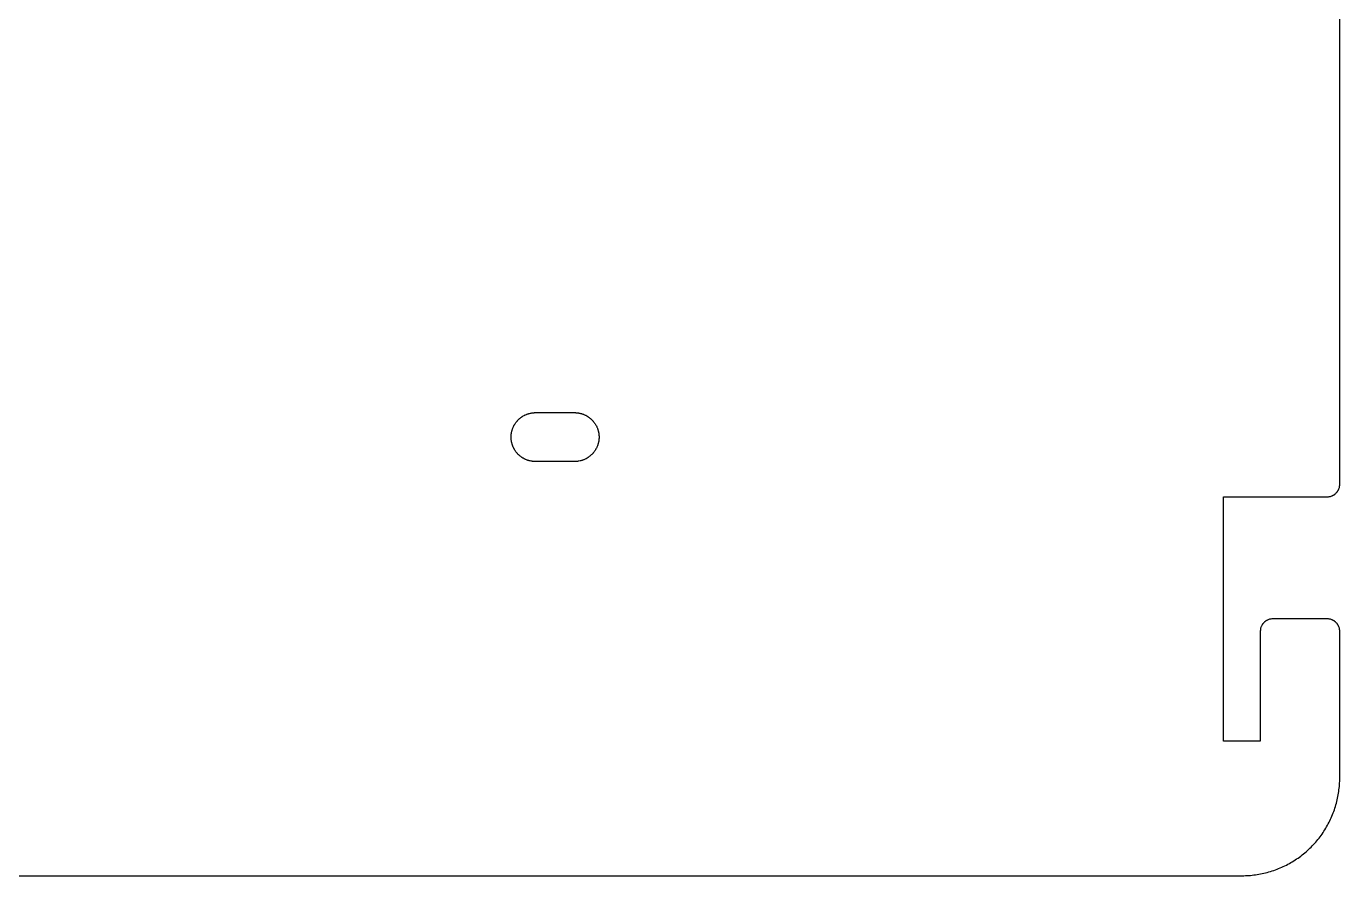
# Model space of a CAD drawing. Header units: metres. Extents: x 0 to 215, y 0 to 140.
# Drawn here: x 107.5 to 215, y 0 to 69.5 of the extents above; entities that cross this region are included whole.
import ezdxf

# ---------------------------------------------------------------- set-up
doc = ezdxf.new("R2010")
doc.units = ezdxf.units.M

msp = doc.modelspace()

# ---------------------------------------------------------------- linework, layer by layer
for p, q in [((215, 31.9824), (215, 102.317)), ((148.179, 37.6074), (148.239, 37.6406)), ((148.239, 37.6406), (148.271, 37.6572)), ((148.271, 37.6572), (148.302, 37.6729)), ((148.302, 37.6729), (148.333, 37.6875)), ((148.333, 37.6875), (148.365, 37.7021)), ((148.365, 37.7021), (148.43, 37.7295)), ((148.43, 37.7295), (148.462, 37.7422)), ((148.462, 37.7422), (148.494, 37.7539)), ((148.494, 37.7539), (148.561, 37.7773)), ((148.561, 37.7773), (148.594, 37.7871)), ((148.594, 37.7871), (148.627, 37.7979)), ((148.627, 37.7979), (148.661, 37.8066)), ((148.661, 37.8066), (148.694, 37.8154)), ((148.694, 37.8154), (148.763, 37.8311)), ((148.763, 37.8311), (148.831, 37.8447)), ((148.831, 37.8447), (148.865, 37.8506)), ((148.865, 37.8506), (148.9, 37.8555)), ((148.9, 37.8555), (148.935, 37.8604)), ((148.935, 37.8604), (148.97, 37.8643)), ((148.97, 37.8643), (149.004, 37.8672)), ((149.004, 37.8672), (149.039, 37.8701)), ((149.039, 37.8701), (149.074, 37.8721)), ((149.074, 37.8721), (149.108, 37.874)), ((149.108, 37.874), (149.144, 37.875)), ((149.144, 37.875), (152.413, 37.875)), ((152.413, 37.875), (152.448, 37.874)), ((152.448, 37.874), (152.483, 37.8721)), ((152.483, 37.8721), (152.518, 37.8701)), ((152.518, 37.8701), (152.588, 37.8643)), ((152.588, 37.8643), (152.622, 37.8604)), ((152.622, 37.8604), (152.657, 37.8555)), ((152.657, 37.8555), (152.691, 37.8506)), ((152.691, 37.8506), (152.726, 37.8447)), ((152.726, 37.8447), (152.794, 37.8311)), ((152.794, 37.8311), (152.862, 37.8154)), ((152.862, 37.8154), (152.896, 37.8066)), ((152.896, 37.8066), (152.93, 37.7979)), ((152.93, 37.7979), (152.963, 37.7871)), ((152.963, 37.7871), (152.996, 37.7773)), ((152.996, 37.7773), (153.062, 37.7539)), ((153.062, 37.7539), (153.095, 37.7422)), ((153.095, 37.7422), (153.128, 37.7295)), ((153.128, 37.7295), (153.192, 37.7021)), ((153.192, 37.7021), (153.255, 37.6729)), ((153.255, 37.6729), (153.286, 37.6572)), ((153.286, 37.6572), (153.317, 37.6406)), ((153.317, 37.6406), (153.348, 37.624)), ((147.287, 36.5264), (147.299, 36.5586)), ((147.299, 36.5586), (147.312, 36.5918)), ((147.312, 36.5918), (147.324, 36.624)), ((147.324, 36.624), (147.352, 36.6885)), ((147.352, 36.6885), (147.366, 36.7207)), ((147.366, 36.7207), (147.381, 36.752)), ((147.381, 36.752), (147.396, 36.7832)), ((147.396, 36.7832), (147.412, 36.8135)), ((147.412, 36.8135), (147.43, 36.8447)), ((147.43, 36.8447), (147.446, 36.875)), ((147.446, 36.875), (147.464, 36.9053)), ((147.464, 36.9053), (147.501, 36.9639)), ((147.501, 36.9639), (147.54, 37.0225)), ((147.54, 37.0225), (147.581, 37.0791)), ((147.581, 37.0791), (147.624, 37.1338)), ((147.624, 37.1338), (147.646, 37.1602)), ((147.646, 37.1602), (147.669, 37.1875)), ((147.669, 37.1875), (147.692, 37.2129)), ((147.692, 37.2129), (147.716, 37.2393)), ((147.716, 37.2393), (147.74, 37.2646)), ((147.74, 37.2646), (147.789, 37.3135)), ((147.789, 37.3135), (147.814, 37.3379)), ((147.814, 37.3379), (147.84, 37.3613)), ((147.84, 37.3613), (147.866, 37.3848)), ((147.866, 37.3848), (147.893, 37.4072)), ((147.893, 37.4072), (147.92, 37.4297)), ((147.92, 37.4297), (147.975, 37.4727)), ((147.975, 37.4727), (148.031, 37.5137)), ((148.031, 37.5137), (148.06, 37.5332)), ((148.06, 37.5332), (148.089, 37.5527)), ((148.089, 37.5527), (148.118, 37.5713)), ((148.118, 37.5713), (148.148, 37.5889)), ((148.148, 37.5889), (148.179, 37.6074)), ((153.348, 37.624), (153.379, 37.6074)), ((153.379, 37.6074), (153.408, 37.5889)), ((153.408, 37.5889), (153.438, 37.5713)), ((153.438, 37.5713), (153.468, 37.5527)), ((153.468, 37.5527), (153.497, 37.5332)), ((153.497, 37.5332), (153.525, 37.5137)), ((153.525, 37.5137), (153.582, 37.4727)), ((153.582, 37.4727), (153.637, 37.4297)), ((153.637, 37.4297), (153.664, 37.4072)), ((153.664, 37.4072), (153.69, 37.3848)), ((153.69, 37.3848), (153.717, 37.3613)), ((153.717, 37.3613), (153.742, 37.3379)), ((153.742, 37.3379), (153.793, 37.2891)), ((153.793, 37.2891), (153.817, 37.2646)), ((153.817, 37.2646), (153.841, 37.2393)), ((153.841, 37.2393), (153.864, 37.2129)), ((153.864, 37.2129), (153.888, 37.1875)), ((153.888, 37.1875), (153.91, 37.1602)), ((153.91, 37.1602), (153.933, 37.1338)), ((153.933, 37.1338), (153.976, 37.0791)), ((153.976, 37.0791), (154.017, 37.0225)), ((154.017, 37.0225), (154.056, 36.9639)), ((154.056, 36.9639), (154.093, 36.9053)), ((154.093, 36.9053), (154.128, 36.8447)), ((154.128, 36.8447), (154.145, 36.8135)), ((154.145, 36.8135), (154.16, 36.7832)), ((154.16, 36.7832), (154.191, 36.7207)), ((154.191, 36.7207), (154.205, 36.6885)), ((154.205, 36.6885), (154.22, 36.6562)), ((154.22, 36.6562), (154.245, 36.5918)), ((154.245, 36.5918), (154.258, 36.5586)), ((154.258, 36.5586), (154.27, 36.5264)), ((147.179, 35.9102), (147.18, 35.9443)), ((147.179, 35.8398), (147.179, 35.9102)), ((147.18, 35.8057), (147.179, 35.8398)), ((147.18, 35.9443), (147.184, 36.0146)), ((147.184, 35.7354), (147.18, 35.8057)), ((147.184, 36.0146), (147.187, 36.0488)), ((147.187, 35.7002), (147.184, 35.7354)), ((147.187, 36.0488), (147.189, 36.084)), ((147.189, 35.666), (147.187, 35.7002)), ((147.189, 36.084), (147.193, 36.1191)), ((147.193, 35.6309), (147.189, 35.666)), ((147.193, 36.1191), (147.203, 36.1875)), ((147.203, 35.5625), (147.193, 35.6309)), ((147.203, 36.1875), (147.209, 36.2227)), ((147.209, 35.5273), (147.203, 35.5625)), ((147.209, 36.2227), (147.215, 36.2568)), ((147.215, 35.4932), (147.209, 35.5273)), ((147.215, 36.2568), (147.222, 36.291)), ((147.222, 35.459), (147.215, 35.4932)), ((147.222, 36.291), (147.229, 36.3252)), ((147.229, 36.3252), (147.238, 36.3584)), ((147.238, 36.3584), (147.247, 36.3926)), ((147.247, 36.3926), (147.256, 36.4258)), ((147.256, 36.4258), (147.266, 36.46)), ((147.266, 36.46), (147.287, 36.5264)), ((154.27, 36.5264), (154.291, 36.46)), ((154.291, 36.46), (154.301, 36.4258)), ((154.301, 36.4258), (154.311, 36.3926)), ((154.311, 36.3926), (154.319, 36.3584)), ((154.319, 36.3584), (154.327, 36.3252)), ((154.327, 36.3252), (154.335, 36.291)), ((154.335, 36.291), (154.342, 36.2568)), ((154.342, 35.4932), (154.335, 35.459)), ((154.342, 36.2568), (154.348, 36.2227)), ((154.348, 35.5273), (154.342, 35.4932)), ((154.348, 36.2227), (154.354, 36.1875)), ((154.354, 35.5625), (154.348, 35.5273)), ((154.354, 36.1875), (154.359, 36.1533)), ((154.359, 35.5967), (154.354, 35.5625)), ((154.359, 36.1533), (154.363, 36.1191)), ((154.363, 35.6309), (154.359, 35.5967)), ((154.363, 36.1191), (154.371, 36.0488)), ((154.367, 35.666), (154.363, 35.6309)), ((154.371, 35.7002), (154.367, 35.666)), ((154.371, 36.0488), (154.374, 36.0146)), ((154.374, 35.7354), (154.371, 35.7002)), ((154.374, 36.0146), (154.376, 35.9795)), ((154.376, 35.7705), (154.374, 35.7354)), ((154.376, 35.9795), (154.379, 35.875)), ((154.379, 35.875), (154.376, 35.7705)), ((147.229, 35.4248), (147.222, 35.459)), ((147.238, 35.3916), (147.229, 35.4248)), ((147.256, 35.3232), (147.238, 35.3916)), ((147.266, 35.29), (147.256, 35.3232)), ((147.287, 35.2236), (147.266, 35.29)), ((147.299, 35.1914), (147.287, 35.2236)), ((147.312, 35.1582), (147.299, 35.1914)), ((147.324, 35.126), (147.312, 35.1582)), ((147.352, 35.0615), (147.324, 35.126)), ((147.366, 35.0293), (147.352, 35.0615)), ((147.381, 34.998), (147.366, 35.0293)), ((147.396, 34.9668), (147.381, 34.998)), ((147.412, 34.9365), (147.396, 34.9668)), ((147.43, 34.9053), (147.412, 34.9365)), ((147.446, 34.875), (147.43, 34.9053)), ((147.464, 34.8447), (147.446, 34.875)), ((147.501, 34.7861), (147.464, 34.8447)), ((147.54, 34.7275), (147.501, 34.7861)), ((147.581, 34.6709), (147.54, 34.7275)), ((147.624, 34.6162), (147.581, 34.6709)), ((147.646, 34.5898), (147.624, 34.6162)), ((147.669, 34.5625), (147.646, 34.5898)), ((147.692, 34.5371), (147.669, 34.5625)), ((147.716, 34.5107), (147.692, 34.5371)), ((147.74, 34.4854), (147.716, 34.5107)), ((147.789, 34.4365), (147.74, 34.4854)), ((147.814, 34.4121), (147.789, 34.4365)), ((147.84, 34.3887), (147.814, 34.4121)), ((153.742, 34.4121), (153.717, 34.3887)), ((153.793, 34.4609), (153.742, 34.4121)), ((153.817, 34.4854), (153.793, 34.4609)), ((153.841, 34.5107), (153.817, 34.4854)), ((153.864, 34.5371), (153.841, 34.5107)), ((153.888, 34.5625), (153.864, 34.5371)), ((153.91, 34.5898), (153.888, 34.5625)), ((153.933, 34.6162), (153.91, 34.5898)), ((153.976, 34.6709), (153.933, 34.6162)), ((154.017, 34.7275), (153.976, 34.6709)), ((154.056, 34.7861), (154.017, 34.7275)), ((154.093, 34.8447), (154.056, 34.7861)), ((154.128, 34.9053), (154.093, 34.8447)), ((154.145, 34.9365), (154.128, 34.9053)), ((154.16, 34.9668), (154.145, 34.9365)), ((154.191, 35.0293), (154.16, 34.9668)), ((154.205, 35.0615), (154.191, 35.0293)), ((154.22, 35.0938), (154.205, 35.0615)), ((154.245, 35.1582), (154.22, 35.0938)), ((154.258, 35.1914), (154.245, 35.1582)), ((154.27, 35.2236), (154.258, 35.1914)), ((154.291, 35.29), (154.27, 35.2236)), ((154.301, 35.3232), (154.291, 35.29)), ((154.311, 35.3574), (154.301, 35.3232)), ((154.319, 35.3916), (154.311, 35.3574)), ((154.327, 35.4248), (154.319, 35.3916)), ((154.335, 35.459), (154.327, 35.4248)), ((147.866, 34.3652), (147.84, 34.3887)), ((147.893, 34.3428), (147.866, 34.3652)), ((147.92, 34.3203), (147.893, 34.3428)), ((147.975, 34.2773), (147.92, 34.3203)), ((148.031, 34.2363), (147.975, 34.2773)), ((148.06, 34.2168), (148.031, 34.2363)), ((148.089, 34.1973), (148.06, 34.2168)), ((148.118, 34.1787), (148.089, 34.1973)), ((148.148, 34.1611), (148.118, 34.1787)), ((148.179, 34.1426), (148.148, 34.1611)), ((148.239, 34.1094), (148.179, 34.1426)), ((148.271, 34.0928), (148.239, 34.1094)), ((148.302, 34.0771), (148.271, 34.0928)), ((148.333, 34.0625), (148.302, 34.0771)), ((148.365, 34.0479), (148.333, 34.0625)), ((148.43, 34.0205), (148.365, 34.0479)), ((148.494, 33.9951), (148.43, 34.0205)), ((148.527, 33.9844), (148.494, 33.9951)), ((148.561, 33.9727), (148.527, 33.9844)), ((148.594, 33.9619), (148.561, 33.9727)), ((148.627, 33.9521), (148.594, 33.9619)), ((148.661, 33.9434), (148.627, 33.9521)), ((148.694, 33.9346), (148.661, 33.9434)), ((148.729, 33.9258), (148.694, 33.9346)), ((148.831, 33.9053), (148.729, 33.9258)), ((148.865, 33.8994), (148.831, 33.9053)), ((148.9, 33.8945), (148.865, 33.8994)), ((148.935, 33.8896), (148.9, 33.8945)), ((148.97, 33.8857), (148.935, 33.8896)), ((149.004, 33.8828), (148.97, 33.8857)), ((149.039, 33.8799), (149.004, 33.8828)), ((149.074, 33.8779), (149.039, 33.8799)), ((149.108, 33.876), (149.074, 33.8779)), ((149.144, 33.875), (149.108, 33.876)), ((152.413, 33.875), (149.144, 33.875)), ((152.448, 33.876), (152.413, 33.875)), ((152.483, 33.8779), (152.448, 33.876)), ((152.518, 33.8799), (152.483, 33.8779)), ((152.588, 33.8857), (152.518, 33.8799)), ((152.622, 33.8896), (152.588, 33.8857)), ((152.657, 33.8945), (152.622, 33.8896)), ((152.691, 33.8994), (152.657, 33.8945)), ((152.726, 33.9053), (152.691, 33.8994)), ((152.828, 33.9258), (152.726, 33.9053)), ((152.896, 33.9434), (152.828, 33.9258)), ((152.93, 33.9521), (152.896, 33.9434)), ((152.963, 33.9619), (152.93, 33.9521)), ((152.996, 33.9727), (152.963, 33.9619)), ((153.029, 33.9844), (152.996, 33.9727)), ((153.062, 33.9951), (153.029, 33.9844)), ((153.095, 34.0078), (153.062, 33.9951)), ((153.128, 34.0205), (153.095, 34.0078)), ((153.192, 34.0479), (153.128, 34.0205)), ((153.255, 34.0771), (153.192, 34.0479)), ((153.286, 34.0928), (153.255, 34.0771)), ((153.317, 34.1094), (153.286, 34.0928)), ((153.348, 34.126), (153.317, 34.1094)), ((153.379, 34.1426), (153.348, 34.126)), ((153.408, 34.1611), (153.379, 34.1426)), ((153.438, 34.1787), (153.408, 34.1611)), ((153.468, 34.1973), (153.438, 34.1787)), ((153.497, 34.2168), (153.468, 34.1973)), ((153.525, 34.2363), (153.497, 34.2168)), ((153.582, 34.2773), (153.525, 34.2363)), ((153.637, 34.3203), (153.582, 34.2773)), ((153.664, 34.3428), (153.637, 34.3203)), ((153.69, 34.3652), (153.664, 34.3428)), ((153.717, 34.3887), (153.69, 34.3652)), ((214.56, 31.1709), (214.573, 31.1807)), ((214.573, 31.1807), (214.588, 31.1914)), ((214.588, 31.1914), (214.602, 31.2012)), ((214.602, 31.2012), (214.629, 31.2227)), ((214.629, 31.2227), (214.643, 31.2344)), ((214.643, 31.2344), (214.656, 31.2451)), ((214.656, 31.2451), (214.694, 31.2803)), ((214.694, 31.2803), (214.72, 31.3057)), ((214.72, 31.3057), (214.755, 31.3438)), ((214.755, 31.3438), (214.766, 31.3574)), ((214.766, 31.3574), (214.777, 31.3711)), ((214.777, 31.3711), (214.799, 31.3984)), ((214.799, 31.3984), (214.809, 31.4121)), ((214.809, 31.4121), (214.819, 31.4268)), ((214.819, 31.4268), (214.829, 31.4404)), ((214.829, 31.4404), (214.839, 31.4551)), ((214.839, 31.4551), (214.848, 31.4697)), ((214.848, 31.4697), (214.857, 31.4854)), ((214.857, 31.4854), (214.866, 31.5)), ((214.866, 31.5), (214.875, 31.5156)), ((214.875, 31.5156), (214.883, 31.5303)), ((214.883, 31.5303), (214.906, 31.5771)), ((214.906, 31.5771), (214.913, 31.5938)), ((214.913, 31.5938), (214.921, 31.6094)), ((214.921, 31.6094), (214.927, 31.625)), ((214.927, 31.625), (214.934, 31.6416)), ((214.934, 31.6416), (214.951, 31.6914)), ((214.951, 31.6914), (214.971, 31.7578)), ((214.971, 31.7578), (214.975, 31.7754)), ((214.975, 31.7754), (214.979, 31.792)), ((214.979, 31.792), (214.981, 31.8096)), ((214.981, 31.8096), (214.984, 31.8262)), ((214.984, 31.8262), (214.987, 31.8438)), ((214.987, 31.8438), (214.99, 31.8604)), ((214.99, 31.8604), (214.998, 31.9307)), ((214.998, 31.9307), (214.999, 31.9473)), ((214.999, 31.9648), (215, 31.9824)), ((214.999, 31.9473), (214.999, 31.9648)), ((205.5, 11), (205.5, 31)), ((205.5, 31), (214.018, 31)), ((214.018, 31), (214.035, 31.001)), ((214.035, 31.001), (214.053, 31.001)), ((214.053, 31.001), (214.069, 31.002)), ((214.069, 31.002), (214.14, 31.0098)), ((214.14, 31.0098), (214.156, 31.0127)), ((214.156, 31.0127), (214.174, 31.0156)), ((214.174, 31.0156), (214.19, 31.0186)), ((214.19, 31.0186), (214.208, 31.0215)), ((214.208, 31.0215), (214.225, 31.0254)), ((214.225, 31.0254), (214.242, 31.0293)), ((214.242, 31.0293), (214.309, 31.0488)), ((214.309, 31.0488), (214.358, 31.0664)), ((214.358, 31.0664), (214.375, 31.0732)), ((214.375, 31.0732), (214.391, 31.0791)), ((214.391, 31.0791), (214.406, 31.0869)), ((214.406, 31.0869), (214.423, 31.0938)), ((214.423, 31.0938), (214.47, 31.1172)), ((214.47, 31.1172), (214.484, 31.125)), ((214.484, 31.125), (214.5, 31.1338)), ((214.5, 31.1338), (214.515, 31.1426)), ((214.515, 31.1426), (214.53, 31.1523)), ((214.53, 31.1523), (214.545, 31.1611)), ((214.545, 31.1611), (214.56, 31.1709)), ((208.617, 20.4697), (208.594, 20.4229)), ((208.625, 20.4844), (208.617, 20.4697)), ((208.634, 20.5), (208.625, 20.4844)), ((208.643, 20.5146), (208.634, 20.5)), ((208.652, 20.5303), (208.643, 20.5146)), ((208.661, 20.5449), (208.652, 20.5303)), ((208.671, 20.5596), (208.661, 20.5449)), ((208.681, 20.5732), (208.671, 20.5596)), ((208.691, 20.5879), (208.681, 20.5732)), ((208.701, 20.6016), (208.691, 20.5879)), ((208.723, 20.6289), (208.701, 20.6016)), ((208.734, 20.6426), (208.723, 20.6289)), ((208.745, 20.6562), (208.734, 20.6426)), ((208.78, 20.6943), (208.745, 20.6562)), ((208.806, 20.7197), (208.78, 20.6943)), ((208.844, 20.7549), (208.806, 20.7197)), ((208.857, 20.7656), (208.844, 20.7549)), ((208.871, 20.7773), (208.857, 20.7656)), ((208.898, 20.7988), (208.871, 20.7773)), ((208.912, 20.8086), (208.898, 20.7988)), ((208.927, 20.8193), (208.912, 20.8086)), ((208.94, 20.8291), (208.927, 20.8193)), ((208.955, 20.8389), (208.94, 20.8291)), ((208.97, 20.8477), (208.955, 20.8389)), ((208.985, 20.8574), (208.97, 20.8477)), ((209, 20.8662), (208.985, 20.8574)), ((209.016, 20.875), (209, 20.8662)), ((209.03, 20.8828), (209.016, 20.875)), ((209.077, 20.9062), (209.03, 20.8828)), ((209.094, 20.9131), (209.077, 20.9062)), ((209.109, 20.9209), (209.094, 20.9131)), ((209.125, 20.9268), (209.109, 20.9209)), ((209.142, 20.9336), (209.125, 20.9268)), ((209.191, 20.9512), (209.142, 20.9336)), ((209.258, 20.9707), (209.191, 20.9512)), ((209.275, 20.9746), (209.258, 20.9707)), ((209.292, 20.9785), (209.275, 20.9746)), ((209.31, 20.9814), (209.292, 20.9785)), ((209.326, 20.9844), (209.31, 20.9814)), ((209.344, 20.9873), (209.326, 20.9844)), ((209.36, 20.9902), (209.344, 20.9873)), ((209.431, 20.998), (209.36, 20.9902)), ((209.447, 20.999), (209.431, 20.998)), ((209.465, 20.999), (209.447, 20.999)), ((209.482, 21), (209.465, 20.999)), ((214.018, 21), (209.482, 21)), ((214.035, 20.999), (214.018, 21)), ((214.053, 20.999), (214.035, 20.999)), ((214.069, 20.998), (214.053, 20.999)), ((214.14, 20.9902), (214.069, 20.998)), ((214.156, 20.9873), (214.14, 20.9902)), ((214.174, 20.9844), (214.156, 20.9873)), ((214.19, 20.9814), (214.174, 20.9844)), ((214.208, 20.9785), (214.19, 20.9814)), ((214.225, 20.9746), (214.208, 20.9785)), ((214.242, 20.9707), (214.225, 20.9746)), ((214.309, 20.9512), (214.242, 20.9707)), ((214.358, 20.9336), (214.309, 20.9512)), ((214.375, 20.9268), (214.358, 20.9336)), ((214.391, 20.9209), (214.375, 20.9268)), ((214.406, 20.9131), (214.391, 20.9209)), ((214.423, 20.9062), (214.406, 20.9131)), ((214.47, 20.8828), (214.423, 20.9062)), ((214.484, 20.875), (214.47, 20.8828)), ((214.5, 20.8662), (214.484, 20.875)), ((214.515, 20.8574), (214.5, 20.8662)), ((214.53, 20.8477), (214.515, 20.8574)), ((214.545, 20.8389), (214.53, 20.8477)), ((214.56, 20.8291), (214.545, 20.8389)), ((214.573, 20.8193), (214.56, 20.8291)), ((214.588, 20.8086), (214.573, 20.8193)), ((214.602, 20.7988), (214.588, 20.8086)), ((214.629, 20.7773), (214.602, 20.7988)), ((214.643, 20.7656), (214.629, 20.7773)), ((214.656, 20.7549), (214.643, 20.7656)), ((214.694, 20.7197), (214.656, 20.7549)), ((214.72, 20.6943), (214.694, 20.7197)), ((214.755, 20.6562), (214.72, 20.6943)), ((214.766, 20.6426), (214.755, 20.6562)), ((214.777, 20.6289), (214.766, 20.6426)), ((214.799, 20.6016), (214.777, 20.6289)), ((214.809, 20.5879), (214.799, 20.6016)), ((214.819, 20.5732), (214.809, 20.5879)), ((214.829, 20.5596), (214.819, 20.5732)), ((214.839, 20.5449), (214.829, 20.5596)), ((214.848, 20.5303), (214.839, 20.5449)), ((214.857, 20.5146), (214.848, 20.5303)), ((214.866, 20.5), (214.857, 20.5146)), ((214.875, 20.4844), (214.866, 20.5)), ((214.883, 20.4697), (214.875, 20.4844)), ((214.906, 20.4229), (214.883, 20.4697)), ((208.501, 20.0352), (208.5, 20.0176)), ((208.5, 20.0176), (208.5, 11)), ((208.502, 20.0693), (208.501, 20.0527)), ((208.501, 20.0527), (208.501, 20.0352)), ((208.51, 20.1396), (208.502, 20.0693)), ((208.513, 20.1562), (208.51, 20.1396)), ((208.516, 20.1738), (208.513, 20.1562)), ((208.519, 20.1904), (208.516, 20.1738)), ((208.521, 20.208), (208.519, 20.1904)), ((208.525, 20.2246), (208.521, 20.208)), ((208.529, 20.2422), (208.525, 20.2246)), ((208.549, 20.3086), (208.529, 20.2422)), ((208.566, 20.3584), (208.549, 20.3086)), ((208.573, 20.375), (208.566, 20.3584)), ((208.579, 20.3906), (208.573, 20.375)), ((208.587, 20.4062), (208.579, 20.3906)), ((208.594, 20.4229), (208.587, 20.4062)), ((214.913, 20.4062), (214.906, 20.4229)), ((214.921, 20.3906), (214.913, 20.4062)), ((214.927, 20.375), (214.921, 20.3906)), ((214.934, 20.3584), (214.927, 20.375)), ((214.951, 20.3086), (214.934, 20.3584)), ((214.971, 20.2422), (214.951, 20.3086)), ((214.975, 20.2246), (214.971, 20.2422)), ((214.979, 20.208), (214.975, 20.2246)), ((214.981, 20.1904), (214.979, 20.208)), ((214.984, 20.1738), (214.981, 20.1904)), ((214.987, 20.1562), (214.984, 20.1738)), ((214.99, 20.1396), (214.987, 20.1562)), ((214.998, 20.0693), (214.99, 20.1396)), ((214.999, 20.0527), (214.998, 20.0693)), ((214.999, 20.0352), (214.999, 20.0527)), ((215, 20.0176), (214.999, 20.0352)), ((215, 8), (215, 20.0176)), ((208.5, 11), (205.5, 11)), ((214.98, 7.44238), (214.989, 7.58105)), ((214.989, 7.58105), (214.995, 7.7207)), ((214.995, 7.7207), (214.999, 7.86035)), ((214.999, 7.86035), (215, 8)), ((214.825, 6.33691), (214.853, 6.47363)), ((214.853, 6.47363), (214.879, 6.61035)), ((214.879, 6.61035), (214.901, 6.74805)), ((214.901, 6.74805), (214.922, 6.88672)), ((214.922, 6.88672), (214.94, 7.02539)), ((214.94, 7.02539), (214.956, 7.16406)), ((214.956, 7.16406), (214.97, 7.30273)), ((214.97, 7.30273), (214.98, 7.44238)), ((214.518, 5.26367), (214.564, 5.39551)), ((214.564, 5.39551), (214.608, 5.52832)), ((214.608, 5.52832), (214.65, 5.66113)), ((214.65, 5.66113), (214.69, 5.79492)), ((214.69, 5.79492), (214.728, 5.92969)), ((214.728, 5.92969), (214.763, 6.06445)), ((214.763, 6.06445), (214.795, 6.2002)), ((214.795, 6.2002), (214.825, 6.33691)), ((214.063, 4.24414), (214.128, 4.36816)), ((214.128, 4.36816), (214.19, 4.49316)), ((214.19, 4.49316), (214.25, 4.61914)), ((214.25, 4.61914), (214.309, 4.74609)), ((214.309, 4.74609), (214.364, 4.87402)), ((214.364, 4.87402), (214.417, 5.00293)), ((214.417, 5.00293), (214.469, 5.13281)), ((214.469, 5.13281), (214.518, 5.26367)), ((213.389, 3.18555), (213.472, 3.29785)), ((213.472, 3.29785), (213.553, 3.41113)), ((213.553, 3.41113), (213.632, 3.52637)), ((213.632, 3.52637), (213.709, 3.64258)), ((213.709, 3.64258), (213.784, 3.76074)), ((213.784, 3.76074), (213.857, 3.87988)), ((213.857, 3.87988), (213.928, 4)), ((213.928, 4), (213.997, 4.12109)), ((213.997, 4.12109), (214.063, 4.24414)), ((212.456, 2.14941), (212.558, 2.24512)), ((212.558, 2.24512), (212.657, 2.34277)), ((212.657, 2.34277), (212.755, 2.44238)), ((212.755, 2.44238), (212.851, 2.54395)), ((212.851, 2.54395), (212.945, 2.64648)), ((212.945, 2.64648), (213.038, 2.75195)), ((213.038, 2.75195), (213.128, 2.85742)), ((213.128, 2.85742), (213.217, 2.96582)), ((213.217, 2.96582), (213.304, 3.0752)), ((213.304, 3.0752), (213.389, 3.18555)), ((211, 1.07227), (211.12, 1.14258)), ((211.12, 1.14258), (211.239, 1.21582)), ((211.239, 1.21582), (211.357, 1.29102)), ((211.357, 1.29102), (211.474, 1.36816)), ((211.474, 1.36816), (211.589, 1.44727)), ((211.589, 1.44727), (211.702, 1.52832)), ((211.702, 1.52832), (211.814, 1.61133)), ((211.814, 1.61133), (211.925, 1.69629)), ((211.925, 1.69629), (212.034, 1.7832)), ((212.034, 1.7832), (212.143, 1.87207)), ((212.143, 1.87207), (212.248, 1.96191)), ((212.248, 1.96191), (212.354, 2.05469)), ((212.354, 2.05469), (212.456, 2.14941)), ((8, 0), (207, 0)), ((207, 0), (207.14, 0.000977)), ((207.14, 0.000977), (207.279, 0.004883)), ((207.279, 0.004883), (207.419, 0.010742)), ((207.419, 0.010742), (207.558, 0.019531)), ((207.558, 0.019531), (207.697, 0.030273)), ((207.697, 0.030273), (207.836, 0.043945)), ((207.836, 0.043945), (207.975, 0.05957)), ((207.975, 0.05957), (208.113, 0.078125)), ((208.113, 0.078125), (208.252, 0.098633)), ((208.252, 0.098633), (208.39, 0.121094)), ((208.39, 0.121094), (208.526, 0.147461)), ((208.526, 0.147461), (208.663, 0.174805)), ((208.663, 0.174805), (208.8, 0.205078)), ((208.8, 0.205078), (208.936, 0.237305)), ((208.936, 0.237305), (209.07, 0.272461)), ((209.07, 0.272461), (209.205, 0.30957)), ((209.205, 0.30957), (209.339, 0.349609)), ((209.339, 0.349609), (209.472, 0.391602)), ((209.472, 0.391602), (209.604, 0.435547)), ((209.604, 0.435547), (209.736, 0.482422)), ((209.736, 0.482422), (209.867, 0.53125)), ((209.867, 0.53125), (209.997, 0.583008)), ((209.997, 0.583008), (210.126, 0.635742)), ((210.126, 0.635742), (210.254, 0.691406)), ((210.254, 0.691406), (210.381, 0.75)), ((210.381, 0.75), (210.507, 0.80957)), ((210.507, 0.80957), (210.632, 0.87207)), ((210.632, 0.87207), (210.756, 0.936523)), ((210.756, 0.936523), (210.879, 1.00293)), ((210.879, 1.00293), (211, 1.07227))]:
    msp.add_line(p, q)

doc.saveas('drawing.dxf')
